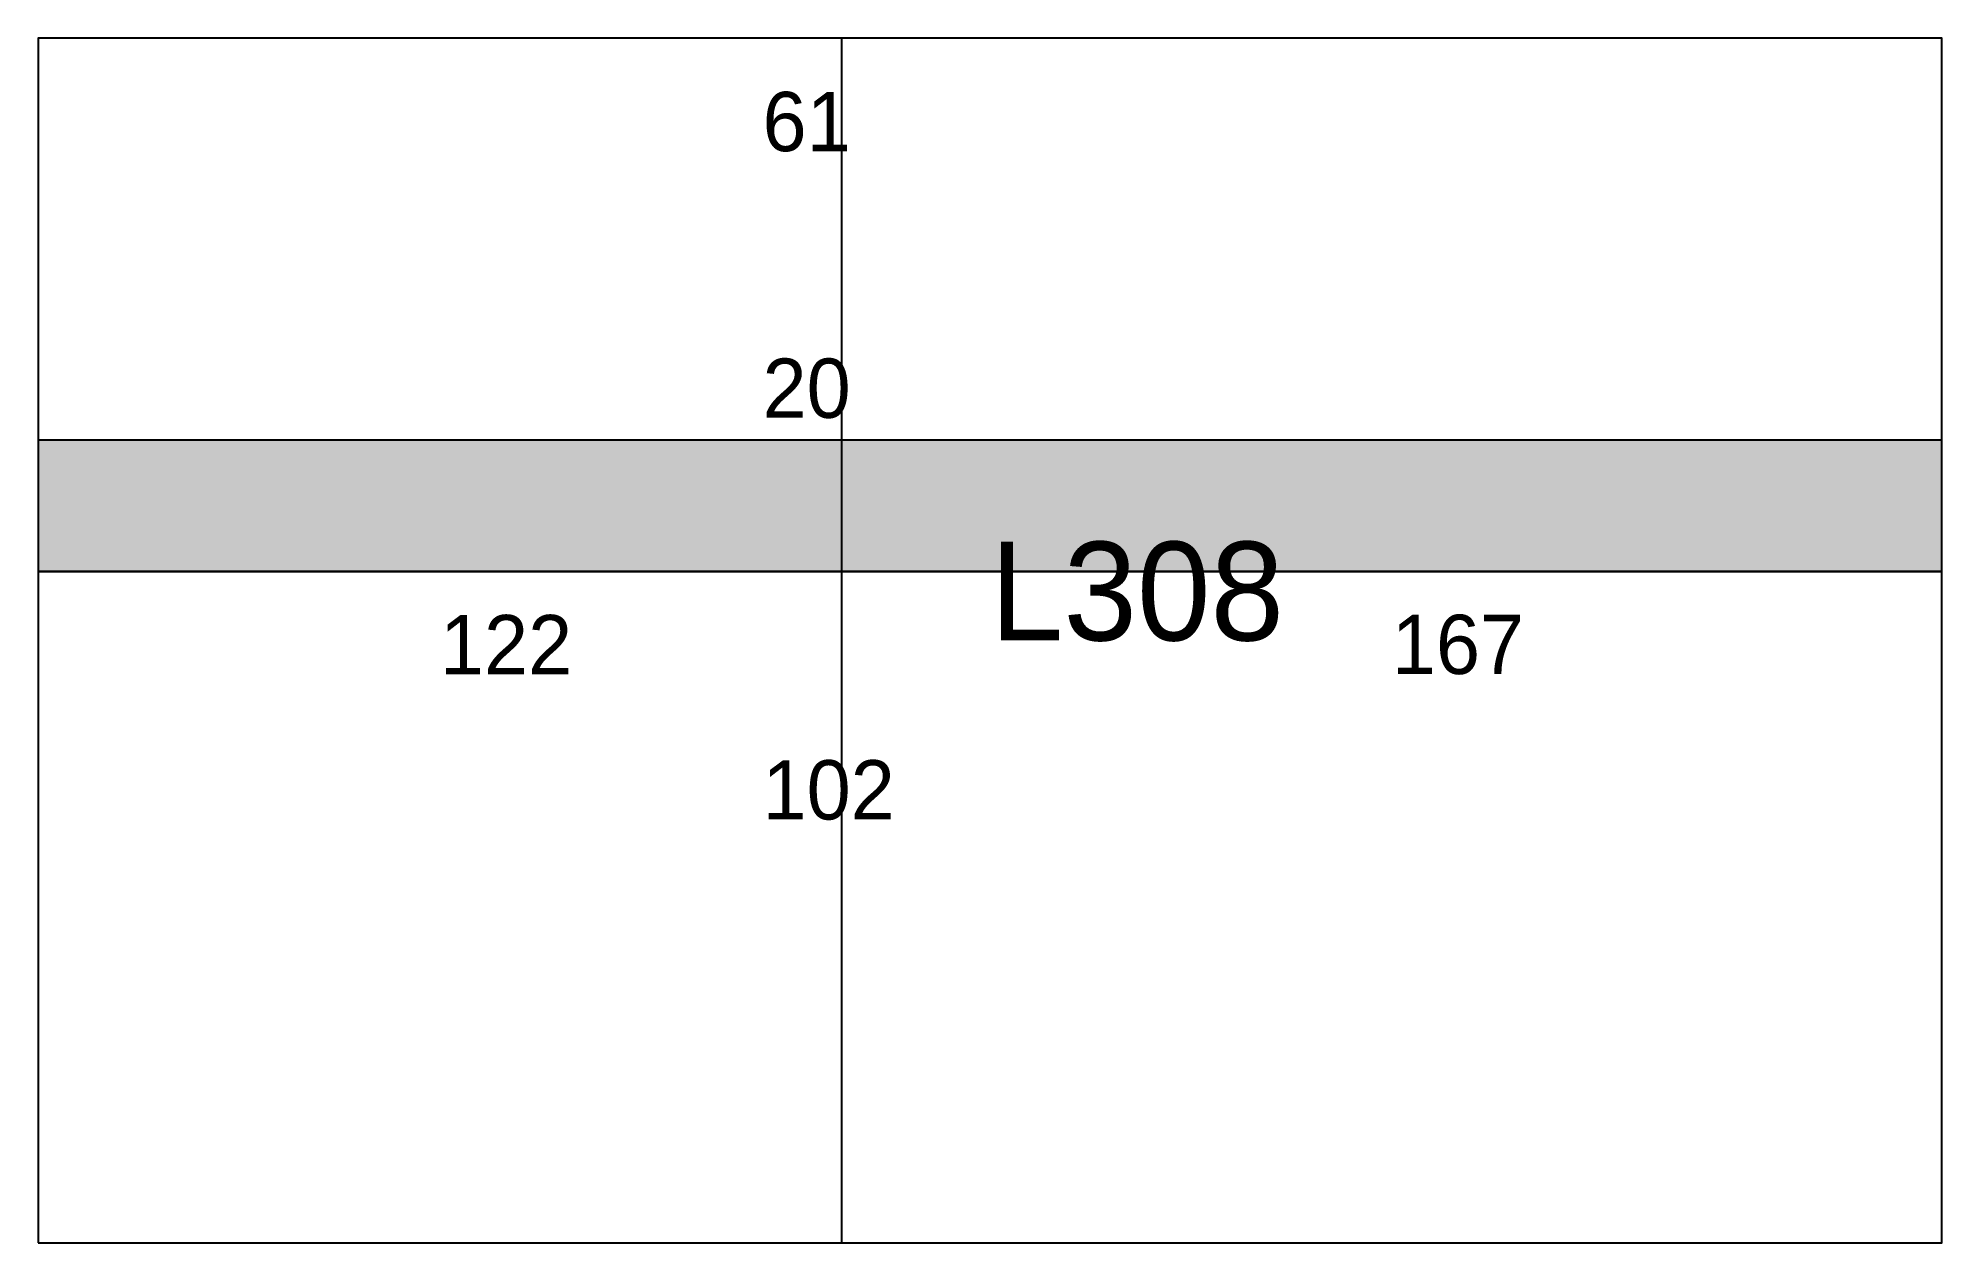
# Model space of a CAD drawing. Extents: x 5789 to 6078, y 2611 to 2794.
import ezdxf

# ---------------------------------------------------------------- set-up
doc = ezdxf.new("R2010")
doc.units = 0
for name, color, linetype in [('3', 3, 'Continuous'), ('4', 4, 'Continuous'), ('Hachura', 251, 'Continuous'), ('Painéis', 200, 'Continuous')]:
    doc.layers.add(name, color=color, linetype=linetype)

msp = doc.modelspace()

# ---------------------------------------------------------------- hatches: boundary and pattern name
at = {"layer": 'Hachura'}
h = msp.add_hatch(color=7, dxfattribs=at)
h.dxf.hatch_style = 1
h.paths.add_polyline_path([(5789.07, 2712.94), (6078.07, 2712.94), (6078.07, 2732.94), (5789.07, 2732.94)])

# ---------------------------------------------------------------- linework, layer by layer
at = {"layer": '3'}
for p, q in [((6078.07, 2793.94), (5789.07, 2793.94)), ((5789.07, 2793.94), (5789.07, 2610.94)), ((5911.07, 2610.94), (5911.07, 2793.94)), ((6078.07, 2610.94), (6078.07, 2793.94)), ((5789.07, 2712.94), (6078.07, 2712.94)), ((5789.07, 2610.94), (6078.07, 2610.94))]:
    msp.add_line(p, q, dxfattribs=at)
at = {"layer": '3', "lineweight": 25}
msp.add_lwpolyline([(5789.07, 2610.94), (6078.07, 2610.94), (6078.07, 2793.94), (5789.07, 2793.94)], close=True, dxfattribs=at)
at = {"layer": '3'}
for points in [[(5789.07, 2732.94), (6078.07, 2732.94)], [(6078.07, 2712.94), (5789.07, 2712.94)]]:
    msp.add_lwpolyline(points, dxfattribs=at)
at = {"layer": 'Painéis', "lineweight": 18}
for p, q in [((5911.07, 2610.94), (5911.07, 2793.94)), ((5789.07, 2732.94), (6078.07, 2732.94)), ((5789.07, 2712.94), (6078.07, 2712.94))]:
    msp.add_line(p, q, dxfattribs=at)

# ---------------------------------------------------------------- texts
at = {"layer": '4'}
msp.add_text('L308', height=15, dxfattribs=at).set_placement((5933.57, 2702.44))
at = {"layer": 'Painéis'}
for s, p in [('61', (5899.04, 2776.76)), ('20', (5899.04, 2736.26)), ('122', (5850.07, 2697.31)), ('167', (5994.57, 2697.35)), ('102', (5899.04, 2675.26))]:
    msp.add_text(s, height=9, dxfattribs=at).set_placement(p)

doc.saveas('drawing.dxf')
